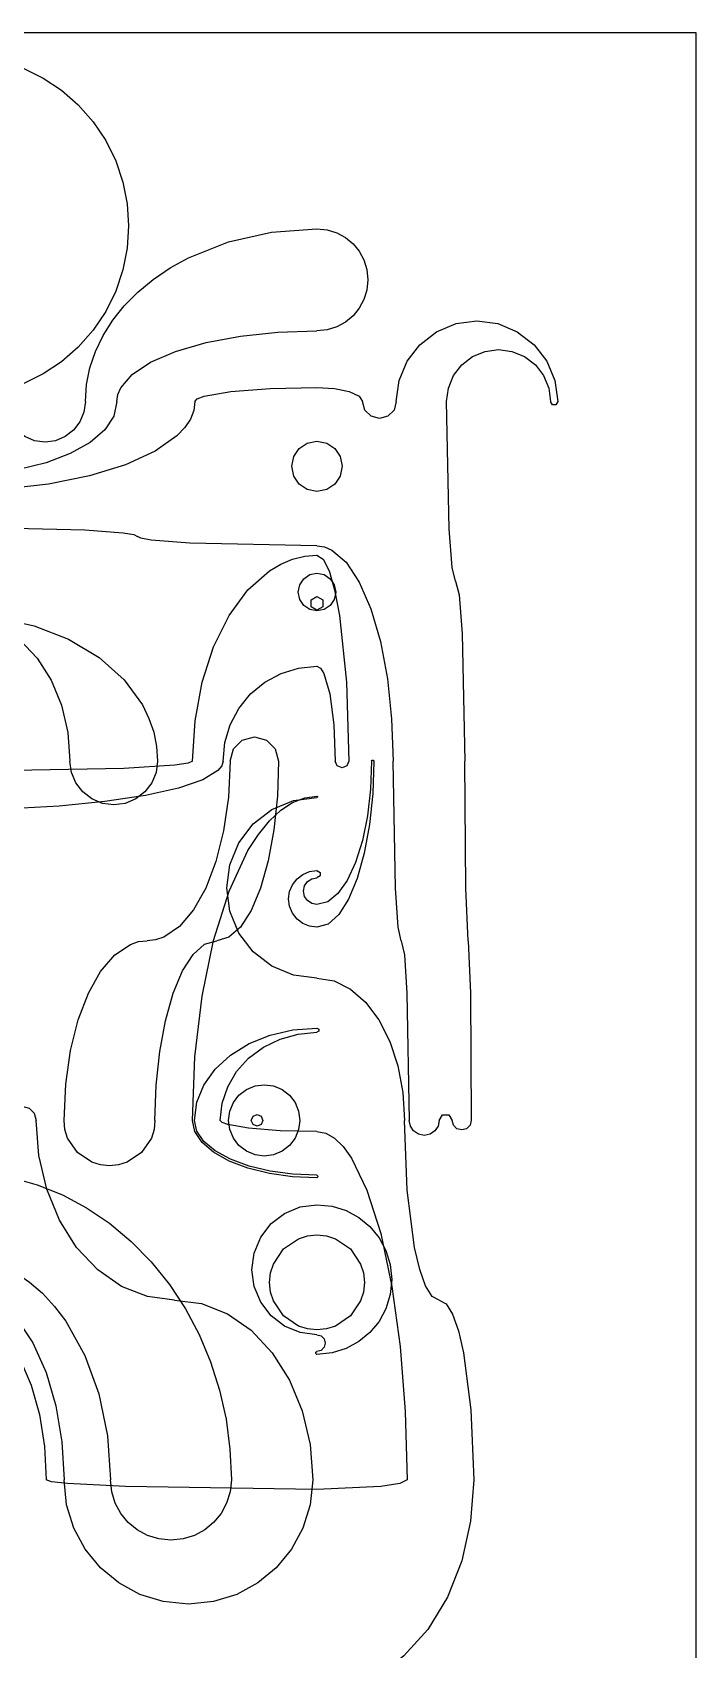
# Model space of a CAD drawing. Extents: x 13 to 254, y 51 to 292.
# Drawn here: x 198.6 to 253.7, y 157.6 to 292.1 of the extents above; entities that cross this region are included whole.
import ezdxf

# ---------------------------------------------------------------- set-up
doc = ezdxf.new("R2010")
doc.units = 0

msp = doc.modelspace()

# ---------------------------------------------------------------- linework, layer by layer
at = {"layer": 'Layer 1', "color": 7}
for points in [[(12.704984, 292.095016), (253.740097, 292.095016), (253.740097, 51.080186), (12.704984, 51.080186), (12.704984, 292.095016)], [(197.806357, 289.111182), (199.455807, 288.296366), (200.986277, 287.2755), (202.377061, 286.060535), (203.607451, 284.663427), (204.656741, 283.096129), (205.489598, 281.40389), (206.084496, 279.639929), (206.441435, 277.828155), (206.560414, 275.992473), (206.441435, 274.156791), (206.084496, 272.345016), (205.489598, 270.581055), (204.656741, 268.888816), (203.607451, 267.321518), (202.377061, 265.92441), (200.986277, 264.709446), (199.455807, 263.688579), (197.806357, 262.873764)], [(202.969641, 261.38775), (203.063925, 262.807886), (203.343288, 264.203969), (203.802496, 265.566576), (204.436316, 266.886286), (205.239515, 268.153676), (206.206859, 269.359327), (207.333116, 270.493815), (208.613052, 271.547719), (210.026325, 272.502191), (211.54766, 273.342062), (214.863979, 274.662389), (218.460934, 275.477481), (222.23745, 275.756116)], [(222.23745, 275.756116), (223.09108, 275.670074), (223.886155, 275.423302), (224.60564, 275.032831), (225.232504, 274.51569), (225.749714, 273.888909), (226.140238, 273.16952), (226.387043, 272.374552), (226.473096, 271.521036), (226.387043, 270.66752), (226.140238, 269.872552), (225.749714, 269.153163), (225.232504, 268.526383), (224.60564, 268.009242), (223.886155, 267.61877), (223.09108, 267.371998), (222.23745, 267.285956)], [(228.833154, 261.38775), (229.065545, 263.139187), (229.732593, 264.744053), (230.789109, 266.124088), (232.189906, 267.201037), (233.823094, 267.875526), (235.546658, 268.100355), (237.270222, 267.875526), (238.90341, 267.201037), (240.304206, 266.124088), (241.360723, 264.744053), (242.02777, 263.139187), (242.260162, 261.38775)], [(205.594036, 261.38775), (205.675478, 261.970715), (205.91679, 262.543806), (206.860941, 263.644896), (208.390325, 264.660078), (210.468779, 265.558412), (213.003676, 266.294988), (215.868291, 266.836982), (218.975319, 267.171577), (222.23745, 267.285956)], [(233.020146, 261.38775), (233.169917, 262.516516), (233.599816, 263.550819), (234.280719, 264.440223), (235.183504, 265.134295), (236.23606, 265.568989), (237.346862, 265.713887), (238.457664, 265.568989), (239.51022, 265.134295), (240.413005, 264.440223), (241.093908, 263.550819), (241.523807, 262.516516), (241.673578, 261.38775)], [(212.083585, 261.38775), (212.280491, 261.619147), (212.856502, 261.839541), (215.057583, 262.222552), (218.351734, 262.478471), (222.23745, 262.568338)], [(222.23745, 262.568338), (223.689378, 262.478471), (224.920264, 262.222552), (225.742715, 261.839541), (226.031521, 261.38775)], [(205.594036, 261.38775), (205.337228, 260.191309), (204.585986, 259.051755), (203.369084, 258.001109), (201.715299, 257.071393), (199.698332, 256.309085), (197.419014, 255.748158), (194.946814, 255.401875), (192.3512, 255.2835)], [(212.083585, 261.38775), (211.987027, 260.653169), (211.700929, 259.93103), (211.230649, 259.226207), (210.581546, 258.543573), (208.768312, 257.264365), (206.304103, 256.132395), (203.298737, 255.204252), (199.902457, 254.521298), (196.218774, 254.099683), (192.3512, 253.955556)], [(202.969617, 261.38775), (202.853303, 260.511136), (202.519438, 259.707883), (201.99064, 259.01716), (201.289526, 258.478136), (200.472097, 258.140547), (199.609434, 258.028017), (198.746772, 258.140547), (197.929343, 258.478136), (197.228229, 259.01716), (196.699431, 259.707883), (196.365566, 260.511136), (196.249252, 261.38775)], [(228.833154, 261.38775), (228.64548, 260.687436), (228.132746, 260.17477), (227.432338, 259.987121), (226.73193, 260.17477), (226.219195, 260.687436), (226.031521, 261.38775)], [(233.773232, 246.446625), (233.485038, 247.58395), (233.24072, 250.822779), (233.020146, 261.38775)], [(242.260186, 261.38775), (242.113534, 261.133776), (241.82023, 261.133776), (241.673578, 261.38775)], [(222.23745, 253.920128), (221.422353, 254.084666), (220.756736, 254.533378), (220.307965, 255.198906), (220.143404, 256.013894), (220.307965, 256.828881), (220.756736, 257.494409), (221.422353, 257.943121), (222.23745, 258.107659)], [(222.23745, 258.107659), (223.052547, 257.943121), (223.718164, 257.494409), (224.166935, 256.828881), (224.331496, 256.013894), (224.166935, 255.198906), (223.718164, 254.533378), (223.052547, 254.084666), (222.23745, 253.920128)], [(192.3512, 250.964749), (202.917585, 250.734578), (206.12002, 250.484784), (206.990734, 250.337271), (207.294325, 250.178894)], [(222.23745, 249.393015), (211.670904, 249.623195), (208.431672, 249.878153), (207.584028, 250.024862), (207.294325, 250.178894)], [(222.23745, 249.393015), (222.863438, 249.305485), (223.478823, 249.046135), (224.661173, 248.031409), (225.751276, 246.387702), (226.715907, 244.153883), (227.506843, 241.429502), (228.088836, 238.350756), (228.448123, 235.011477), (228.570944, 231.5055)], [(211.889754, 231.5055), (212.09042, 234.858221), (212.677426, 238.051531), (213.628289, 240.995698), (214.920524, 243.600989), (216.496543, 245.737162), (218.277558, 247.309017), (219.227976, 247.871711), (220.209288, 248.279388), (221.214707, 248.527401), (222.23745, 248.611104)], [(222.23745, 248.611104), (222.755387, 248.279388), (223.248698, 247.309017), (223.70352, 245.737162), (224.105993, 243.600989), (224.678819, 238.051531), (224.879968, 231.5055)], [(222.23745, 243.986933), (221.628255, 244.112063), (221.131165, 244.448908), (220.796217, 244.947242), (220.673449, 245.556839), (220.796217, 246.166437), (221.131165, 246.664771), (221.628255, 247.001615), (222.23745, 247.126745)], [(222.23745, 247.126745), (222.846645, 247.001615), (223.343735, 246.664771), (223.678683, 246.166437), (223.801451, 245.556839), (223.678683, 244.947242), (223.343735, 244.448908), (222.846645, 244.112063), (222.23745, 243.986933)], [(233.773232, 246.446625), (234.061425, 245.3093), (234.305744, 242.070471), (234.526317, 231.5055)], [(222.23745, 244.059894), (221.755222, 244.338271), (221.755222, 244.895025), (222.23745, 245.173402)], [(222.23745, 245.173402), (222.719678, 244.895025), (222.719678, 244.338271), (222.23745, 244.059894)], [(192.3512, 243.674198), (195.610318, 243.438219), (198.714475, 242.747911), (201.576445, 241.629714), (204.109, 240.110069), (206.185534, 238.2567), (207.713506, 236.162259), (208.26049, 235.044585), (208.656785, 233.890581), (208.897873, 232.708226), (208.97924, 231.5055)], [(192.3512, 243.612019), (194.180147, 243.377246), (195.922134, 242.690465), (197.52821, 241.577981), (198.949426, 240.066101), (200.114732, 238.222203), (200.972197, 236.138464), (201.501545, 233.878394), (201.6825, 231.5055)], [(214.42516, 231.5055), (214.576658, 233.050641), (215.019835, 234.522316), (215.737717, 235.87917), (216.713327, 237.079849), (217.903188, 238.06433), (219.247816, 238.788738), (220.706231, 239.235945), (222.23745, 239.38882)], [(222.23745, 239.38882), (222.535192, 239.235945), (222.818778, 238.788738), (223.311603, 237.079849), (223.640899, 234.522316), (223.756532, 231.5055)], [(215.012628, 231.5055), (215.28236, 232.512018), (216.019281, 233.24884), (217.025934, 233.518536), (218.032586, 233.24884), (218.769507, 232.512018), (219.039239, 231.5055)], [(214.42516, 231.5055), (214.317145, 231.103934), (213.997096, 230.709169), (212.74488, 229.950701), (210.716476, 229.251409), (207.959847, 228.632606), (204.597844, 228.125226), (200.798539, 227.751882), (196.677726, 227.521402), (192.3512, 227.442614)], [(211.889754, 231.5055), (211.510858, 231.33189), (210.40247, 231.166535), (206.167044, 230.879175), (192.3512, 230.619742)], [(208.97924, 231.5055), (208.85295, 230.553703), (208.490451, 229.681559), (207.916301, 228.931596), (207.155055, 228.346342), (206.26752, 227.979799), (205.33087, 227.857618), (204.394221, 227.979799), (203.506685, 228.346342), (202.74544, 228.931596), (202.171289, 229.681559), (201.80879, 230.553703), (201.6825, 231.5055)], [(215.012628, 231.5055), (214.872237, 228.494349), (214.469587, 225.689752), (213.832467, 223.151791), (212.988664, 220.940547), (211.965966, 219.116102), (210.792161, 217.738538), (209.495035, 216.867935), (208.808911, 216.641519), (208.102377, 216.564375)], [(219.039239, 231.5055), (218.939567, 228.57702), (218.647999, 225.787779), (218.175702, 223.216156), (217.533843, 220.940529), (216.751028, 219.074659), (215.866391, 217.7017), (214.906893, 216.854117), (213.899497, 216.564375)], [(226.778869, 231.5055), (226.690801, 229.165204), (226.433174, 226.936181), (226.015857, 224.881068), (225.448718, 223.062499), (224.757032, 221.571389), (223.975376, 220.474188), (223.127574, 219.796842), (222.23745, 219.565294)], [(226.965048, 231.5055), (226.873369, 228.795704), (226.605181, 226.214751), (226.170756, 223.835165), (225.580367, 221.729471), (224.860324, 220.002935), (224.046624, 218.732502), (223.164066, 217.948212), (222.23745, 217.680106)], [(224.879968, 231.5055), (224.715445, 231.108359), (224.31825, 230.943857), (223.921056, 231.108359), (223.756532, 231.5055)], [(226.778869, 231.5055), (226.825414, 231.586107), (226.918503, 231.586107), (226.965048, 231.5055)], [(229.242118, 216.564375), (228.985271, 217.7017), (228.767526, 220.940529), (228.570944, 231.5055)], [(234.801534, 216.564375), (234.606943, 220.940529), (234.526341, 231.5055)], [(211.884136, 201.62325), (212.08491, 206.907283), (212.672235, 211.940077), (213.623614, 216.58021), (214.916551, 220.686261), (216.493426, 224.052961), (217.362173, 225.406452), (218.275408, 226.530274), (219.226342, 227.417103), (220.208187, 228.059619), (221.214152, 228.450498), (222.23745, 228.582418)], [(222.23745, 213.444142), (220.277046, 213.704191), (218.480701, 214.450625), (216.93601, 215.63288), (215.730569, 217.200389), (214.975606, 219.027946), (214.723951, 220.956635), (214.975606, 222.885325), (215.730569, 224.712882), (216.93601, 226.280391), (218.480701, 227.462645), (220.277046, 228.20908), (222.23745, 228.469129)], [(222.23745, 228.582418), (222.286512, 228.554096), (222.286512, 228.497451), (222.23745, 228.469129)], [(222.23745, 217.680106), (221.622349, 217.7617), (221.058724, 217.995903), (220.574059, 218.36685), (220.195837, 218.858674), (219.958958, 219.432093), (219.879999, 220.037242), (219.958958, 220.642392), (220.195837, 221.21581), (220.574059, 221.707635), (221.058724, 222.078582), (221.622349, 222.312785), (222.23745, 222.394378)], [(222.23745, 222.394378), (222.493601, 222.246509), (222.493601, 221.95077), (222.23745, 221.802901)], [(222.23745, 219.565294), (221.803561, 219.654699), (221.449568, 219.894806), (221.211068, 220.249858), (221.123657, 220.684097), (221.211068, 221.118337), (221.449568, 221.473389), (221.803561, 221.713496), (222.23745, 221.802901)], [(201.192103, 201.62325), (201.332495, 204.634408), (201.735146, 207.43901), (202.372269, 209.976975), (203.216075, 212.188221), (204.238777, 214.012666), (205.412587, 215.390227), (206.709716, 216.260824), (207.395842, 216.487236), (208.102377, 216.564375)], [(208.759755, 201.62325), (208.859427, 204.55173), (209.150995, 207.340971), (209.623292, 209.912594), (210.265151, 212.188221), (211.047966, 214.054091), (211.932603, 215.42705), (212.892101, 216.274633), (213.899497, 216.564375)], [(229.242118, 216.564375), (229.503369, 215.390227), (229.716709, 212.188221), (229.913291, 201.62325)], [(234.801534, 216.564375), (234.996124, 212.188221), (235.076726, 201.62325)], [(222.23745, 213.444142), (223.663802, 213.214908), (225.022335, 212.54433), (226.274874, 211.458093), (227.383246, 209.981883), (228.29204, 208.181487), (228.960756, 206.14691), (229.373582, 203.940161), (229.514704, 201.62325)], [(212.046908, 201.62325), (212.244526, 203.128494), (212.822617, 204.562168), (213.759039, 205.883986), (215.031649, 207.053662), (216.583732, 208.012722), (218.337698, 208.718425), (220.24009, 209.154084), (222.23745, 209.303012)], [(214.194582, 201.62325), (214.350551, 203.058379), (214.806809, 204.425272), (215.545878, 205.685519), (216.550283, 206.800711), (217.775263, 207.715098), (219.159578, 208.387929), (220.661037, 208.803295), (222.23745, 208.945286)], [(222.23745, 209.303012), (222.392371, 209.213581), (222.392371, 209.034717), (222.23745, 208.945286)], [(214.881703, 201.62325), (214.984306, 202.396528), (215.278814, 203.105093), (215.745277, 203.714393), (216.363744, 204.189877), (217.084813, 204.487671), (217.845785, 204.586936), (218.606757, 204.487671), (219.327826, 204.189877), (219.946293, 203.714393), (220.412756, 203.105093), (220.707264, 202.396528), (220.809868, 201.62325)], [(196.504911, 201.62325), (196.663592, 202.215379), (197.097119, 202.648847), (197.689327, 202.807507), (198.281535, 202.648847), (198.715061, 202.215379), (198.873743, 201.62325)], [(216.771542, 201.62325), (216.913817, 201.966688), (217.257301, 202.108944), (217.600784, 201.966688), (217.74306, 201.62325)], [(232.40382, 201.62325), (232.672055, 202.087785), (233.208525, 202.087785), (233.47676, 201.62325)], [(210.377414, 186.682125), (208.122679, 186.971867), (205.97515, 187.81945), (203.995171, 189.192409), (202.24309, 191.058279), (200.806495, 193.333906), (199.749407, 195.905529), (199.096825, 198.69477), (198.873743, 201.62325)], [(208.759755, 201.62325), (208.681224, 200.862253), (208.45967, 200.153662), (207.648142, 198.95418), (206.446464, 198.145778), (205.737223, 197.926036), (204.975929, 197.849428), (204.214635, 197.926036), (203.505394, 198.145778), (202.303716, 198.95418), (201.492188, 200.153662), (201.270634, 200.862253), (201.192103, 201.62325)], [(222.23745, 196.840799), (220.208187, 196.933542), (218.275408, 197.204841), (216.493426, 197.644307), (214.916551, 198.241547), (213.623614, 198.969944), (212.672235, 199.793085), (212.08491, 200.685883), (211.884136, 201.62325)], [(222.23745, 197.056286), (220.24009, 197.14485), (218.337698, 197.403925), (216.583732, 197.82359), (215.031649, 198.393919), (213.759039, 199.089496), (212.822617, 199.875549), (212.244526, 200.728119), (212.046908, 201.62325)], [(222.23745, 200.692286), (219.159578, 200.763152), (216.550283, 200.964959), (214.806809, 201.266986), (214.350551, 201.44078), (214.194582, 201.62325)], [(220.809868, 201.62325), (220.707264, 200.849972), (220.412756, 200.141407), (219.946293, 199.532107), (219.327826, 199.056623), (218.606757, 198.758829), (217.845785, 198.659564), (217.084813, 198.758829), (216.363744, 199.056623), (215.745277, 199.532107), (215.278814, 200.141407), (214.984306, 200.849972), (214.881703, 201.62325)], [(217.74306, 201.62325), (217.600784, 201.279812), (217.257301, 201.137556), (216.913817, 201.279812), (216.771542, 201.62325)], [(222.23745, 200.692286), (222.977992, 200.550618), (223.705991, 200.130855), (224.416534, 199.440862), (225.104708, 198.488501), (226.394297, 195.82813), (227.535452, 192.212651), (228.471128, 187.803188), (229.159624, 182.820178), (229.58466, 177.415491), (229.729957, 171.741)], [(232.393778, 186.682125), (231.813544, 186.985676), (231.273113, 187.856273), (230.78406, 189.233834), (230.357965, 191.058279), (229.740956, 195.80749), (229.514704, 201.62325)], [(232.40382, 201.62325), (232.305961, 201.138602), (232.03909, 200.742833), (231.643268, 200.475998), (231.158555, 200.378152), (230.673842, 200.475998), (230.278021, 200.742833), (230.01115, 201.138602), (229.913291, 201.62325)], [(235.076726, 201.62325), (234.969549, 201.223312), (234.676735, 200.930537), (234.276743, 200.823374), (233.876752, 200.930537), (233.583938, 201.223312), (233.47676, 201.62325)], [(192.3512, 197.368089), (194.600728, 197.242687), (196.812154, 196.871122), (198.970554, 196.260354), (201.061004, 195.417343), (203.068579, 194.349051), (204.978356, 193.062437), (206.775411, 191.564463), (208.444819, 189.862089), (209.956724, 187.982369), (211.287098, 185.958922), (212.429759, 183.808552), (213.378526, 181.548063), (214.127217, 179.194258), (214.66965, 176.763944), (214.999643, 174.273923), (215.111014, 171.741)], [(222.23745, 197.056286), (222.343603, 196.948554), (222.23745, 196.840823)], [(222.23745, 183.78938), (220.825584, 183.976664), (219.531872, 184.51424), (218.419399, 185.36569), (217.551251, 186.494596), (217.007533, 187.810787), (216.826293, 189.199812), (217.007533, 190.588838), (217.551251, 191.905028), (218.419399, 193.033934), (219.531872, 193.885384), (220.825584, 194.42296), (222.23745, 194.610245)], [(222.23745, 194.610221), (223.491869, 194.483781), (224.660238, 194.121148), (225.717529, 193.547346), (226.638713, 192.787402), (227.398758, 191.866342), (227.972637, 190.809192), (228.335319, 189.640979), (228.461775, 188.386728), (228.335319, 187.132477), (227.972637, 185.964264), (227.398758, 184.907114), (226.638713, 183.986054), (225.717529, 183.22611), (224.660238, 182.652309), (223.491869, 182.289675), (222.23745, 182.163236)], [(222.23745, 184.197165), (221.443217, 184.279065), (220.703674, 184.5102), (219.45179, 185.356896), (218.608063, 186.610692), (218.378718, 187.350703), (218.298762, 188.145028), (218.378718, 188.939354), (218.608063, 189.679365), (219.45179, 190.933161), (220.703674, 191.779857), (221.443217, 192.010992), (222.23745, 192.092892)], [(222.23745, 192.092892), (223.031683, 192.010992), (223.771226, 191.779857), (225.02311, 190.933161), (225.866837, 189.679365), (226.096182, 188.939354), (226.176138, 188.145028), (226.096182, 187.350703), (225.866837, 186.610692), (225.02311, 185.356896), (223.771226, 184.5102), (223.031683, 184.279065), (222.23745, 184.197165)], [(192.3512, 190.371411), (193.606775, 190.280247), (194.841084, 190.010126), (196.045796, 189.566109), (197.212581, 188.953256), (198.333111, 188.176627), (199.399054, 187.241284), (200.402081, 186.152284), (201.333861, 184.91469), (202.920281, 182.077162), (204.087613, 178.87055), (204.808254, 175.392586), (205.054602, 171.741)], [(192.3512, 187.830894), (193.22505, 187.752161), (194.084099, 187.518875), (195.734604, 186.606124), (197.256336, 185.127603), (198.602916, 183.118273), (199.707026, 180.667682), (200.51946, 177.898336), (201.021009, 174.894641), (201.192461, 171.741)], [(192.3512, 185.898326), (193.791287, 185.623783), (195.162902, 184.820663), (196.427503, 183.519729), (197.546548, 181.751741), (198.464093, 179.595491), (199.139249, 177.158774), (199.55605, 174.515855), (199.698531, 171.741)], [(210.377414, 186.682125), (212.632153, 186.392388), (214.779686, 185.544808), (216.759669, 184.171851), (218.511754, 182.305982), (219.948353, 180.030353), (221.005443, 177.458728), (221.658027, 174.669484), (221.88111, 171.741)], [(232.393778, 186.682125), (232.974012, 186.378574), (233.514444, 185.507977), (234.003496, 184.130416), (234.429591, 182.305971), (235.0466, 177.55676), (235.272852, 171.741)], [(222.23745, 183.78938), (222.583096, 183.696776), (222.836127, 183.44378), (222.928743, 183.098179), (222.836127, 182.752579), (222.583096, 182.499582), (222.23745, 182.406979)], [(222.23745, 182.163236), (222.131892, 182.224171), (222.131892, 182.346043), (222.23745, 182.406979)], [(222.23745, 170.92947), (206.300028, 171.167161), (201.469751, 171.425116), (200.156442, 171.577448), (199.698531, 171.741)], [(221.88111, 171.741), (221.67095, 169.656537), (221.068202, 167.715061), (220.114462, 165.958164), (218.851328, 164.427437), (217.320396, 163.164472), (215.563264, 162.21086), (213.621528, 161.608192), (211.536786, 161.398061), (209.452044, 161.608192), (207.510308, 162.21086), (205.753176, 163.164472), (204.222244, 164.427437), (202.95911, 165.958164), (202.00537, 167.715061), (201.402621, 169.656537), (201.192461, 171.741)], [(215.111014, 171.741), (215.008859, 170.727777), (214.715872, 169.784057), (214.252275, 168.930059), (213.638286, 168.185997), (212.894126, 167.572091), (212.040012, 167.108556), (211.096167, 166.815609), (210.082808, 166.713467), (209.069449, 166.815609), (208.125603, 167.108556), (207.27149, 167.572091), (206.527329, 168.185997), (205.91334, 168.930059), (205.449743, 169.784057), (205.156757, 170.727777), (205.054602, 171.741)], [(235.272852, 171.741), (235.020066, 168.29073), (234.280591, 165.004509), (233.082751, 161.974681), (231.454871, 159.293588), (229.469498, 157.095262), (228.375696, 156.211485), (227.225882, 155.477673), (226.028603, 154.898607), (224.792406, 154.479069), (223.525839, 154.22384), (222.23745, 154.137701)], [(229.729957, 171.741), (229.141158, 171.425116), (227.535452, 171.167161), (222.23745, 170.92947)]]:
    msp.add_lwpolyline(points, dxfattribs=at)

doc.saveas('drawing.dxf')
